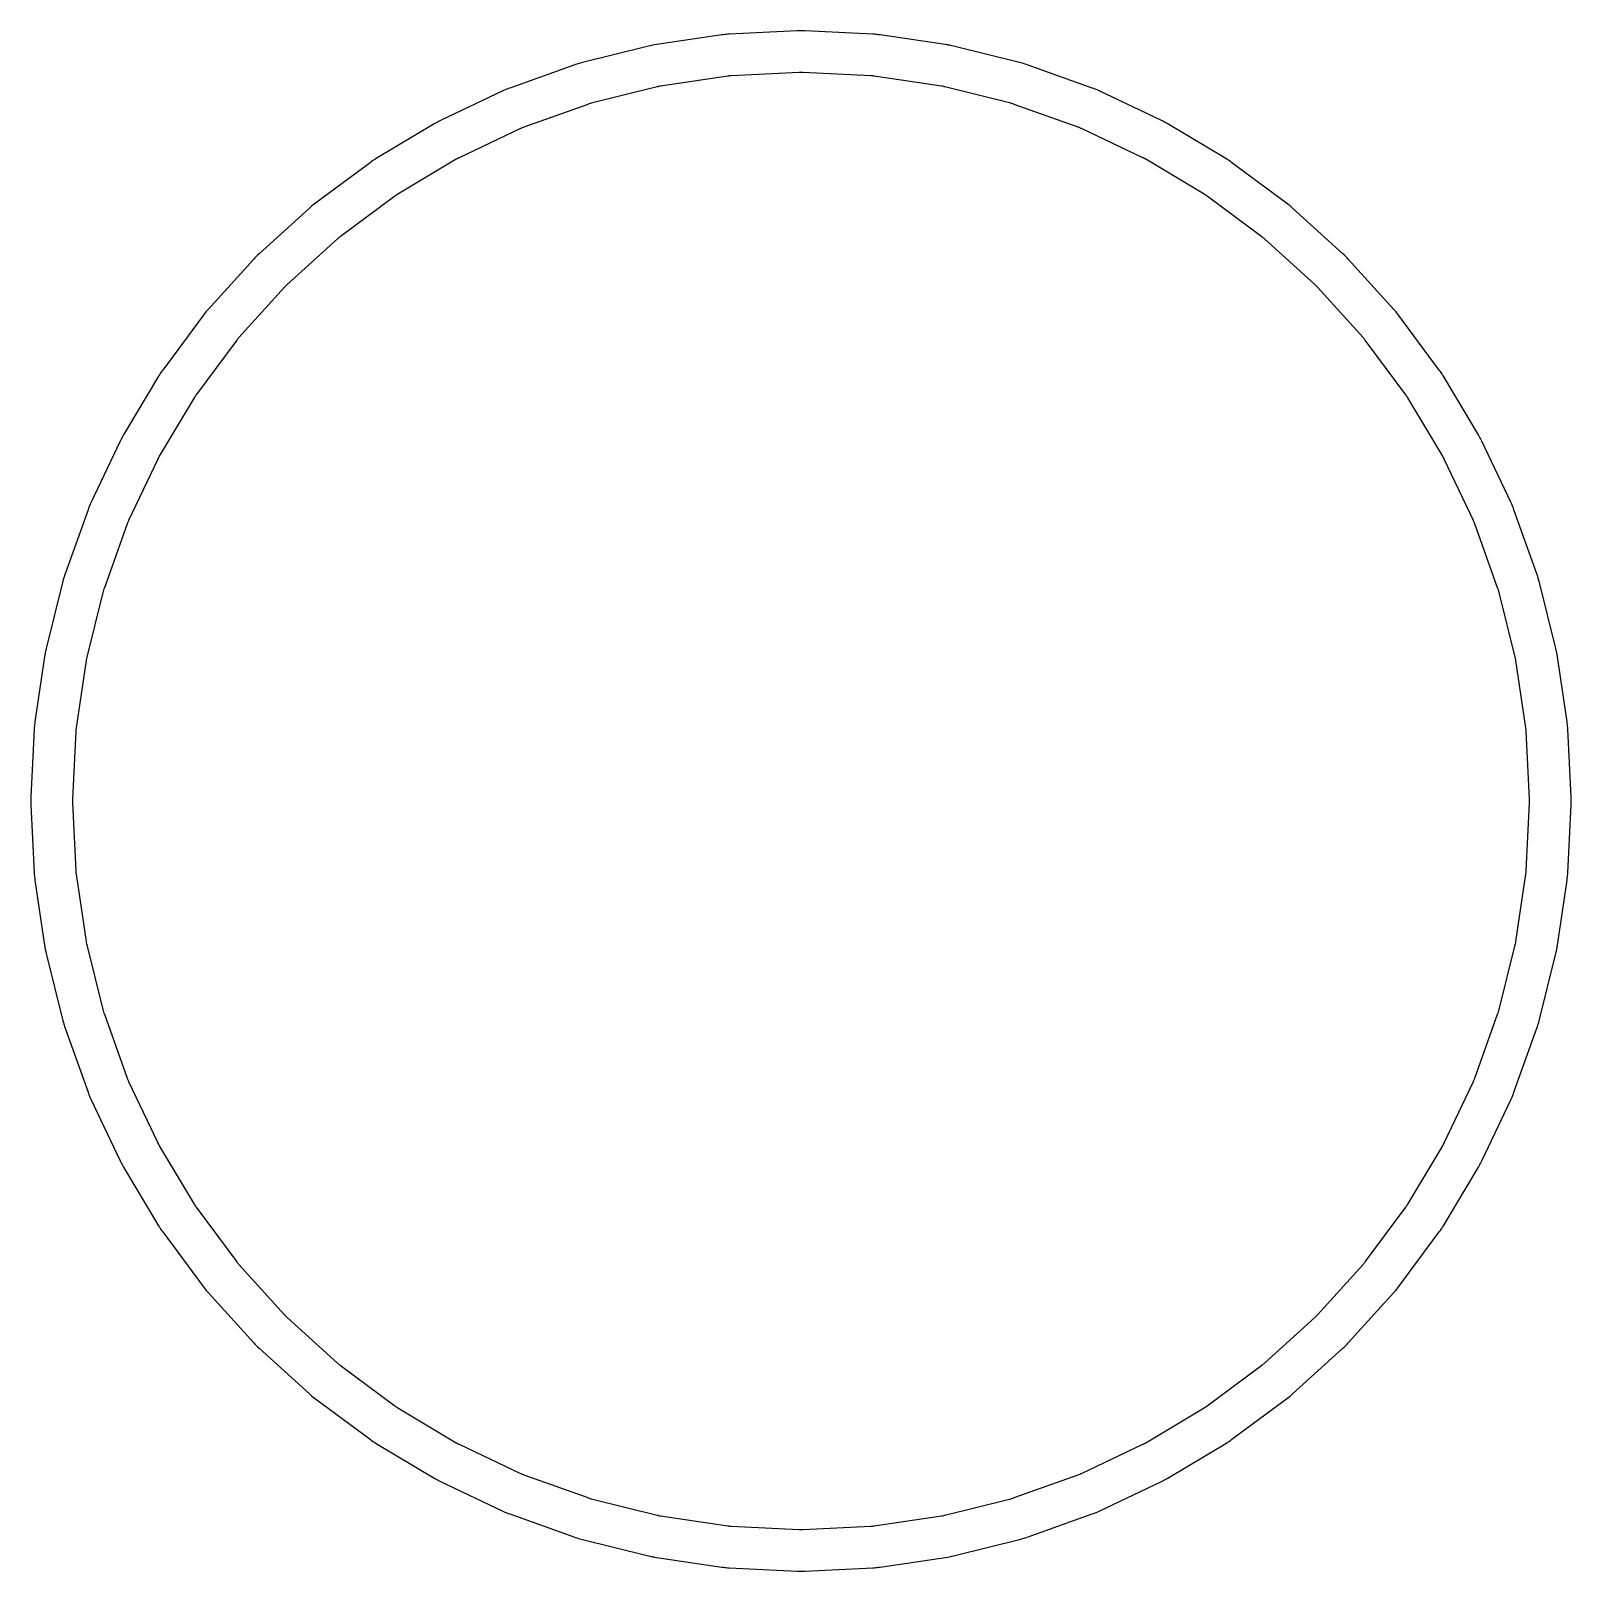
# Model space of a CAD drawing. Header units: metres. Extents: x 67.3 to 150.7, y -117.7 to -39.3.
# Drawn here: x 67.335 to 70.665, y -117.665 to -114.335 of the extents above.
import ezdxf

# ---------------------------------------------------------------- set-up
doc = ezdxf.new("R2010")
doc.units = ezdxf.units.M

msp = doc.modelspace()

# ---------------------------------------------------------------- linework, layer by layer
for points in [[(67.3352, -116.0081), (67.3424, -116.1551), (67.3426, -116.1586), (67.3429, -116.162), (67.3432, -116.1644), (67.3435, -116.1678), (67.344, -116.1712), (67.3656, -116.3168), (67.3661, -116.3202), (67.3668, -116.3236), (67.3672, -116.326), (67.368, -116.3294), (67.3688, -116.3327), (67.4045, -116.4755), (67.4054, -116.4788), (67.4064, -116.4821), (67.4071, -116.4845), (67.4081, -116.4878), (67.4092, -116.491), (67.4588, -116.6296), (67.46, -116.6328), (67.4613, -116.636), (67.4622, -116.6383), (67.4636, -116.6415), (67.465, -116.6446), (67.5279, -116.7776), (67.5295, -116.7807), (67.531, -116.7838), (67.5322, -116.7859), (67.5339, -116.789), (67.5356, -116.7919), (67.6113, -116.9182), (67.6131, -116.9211), (67.6149, -116.924), (67.6163, -116.926), (67.6182, -116.9289), (67.6203, -116.9317), (67.7079, -117.0499), (67.71, -117.0526), (67.7122, -117.0553), (67.7137, -117.0572), (67.7159, -117.0598), (67.7182, -117.0624), (67.8171, -117.1715), (67.8194, -117.174), (67.8218, -117.1765), (67.8235, -117.1782), (67.826, -117.1806), (67.8285, -117.1829), (67.9376, -117.2818), (67.9402, -117.2841), (67.9428, -117.2863), (67.9447, -117.2878), (67.9474, -117.29), (67.9501, -117.2921), (68.0683, -117.3797), (68.0711, -117.3818), (68.074, -117.3837), (68.076, -117.3851), (68.0789, -117.3869), (68.0818, -117.3887), (68.2081, -117.4644), (68.211, -117.4661), (68.2141, -117.4678), (68.2162, -117.469), (68.2194, -117.4706), (68.2224, -117.472), (68.2224, -117.4721), (68.3554, -117.535), (68.3585, -117.5364), (68.3617, -117.5378), (68.364, -117.5387), (68.3673, -117.5401), (68.3704, -117.5412), (68.3704, -117.5412), (68.509, -117.5908), (68.5122, -117.5919), (68.5155, -117.5929), (68.5179, -117.5936), (68.5214, -117.5947), (68.5245, -117.5955), (68.5245, -117.5955), (68.6673, -117.6312), (68.6706, -117.632), (68.674, -117.6328), (68.6764, -117.6332), (68.6793, -117.6338), (68.6823, -117.6343), (68.6832, -117.6344), (68.6832, -117.6344), (68.8288, -117.656), (68.8322, -117.6565), (68.8356, -117.6568), (68.838, -117.6571), (68.8414, -117.6574), (68.8449, -117.6576), (68.9919, -117.6648), (68.9953, -117.6649), (68.9988, -117.665), (69.0012, -117.665), (69.0047, -117.6649), (69.0081, -117.6648), (69.1551, -117.6576), (69.1586, -117.6574), (69.162, -117.6571), (69.1644, -117.6568), (69.1678, -117.6565), (69.1712, -117.656), (69.3168, -117.6344), (69.3202, -117.6339), (69.3236, -117.6332), (69.326, -117.6328), (69.3294, -117.632), (69.3327, -117.6312), (69.4755, -117.5955), (69.4788, -117.5946), (69.4821, -117.5936), (69.4845, -117.5929), (69.4878, -117.5919), (69.491, -117.5908), (69.6296, -117.5412), (69.6328, -117.54), (69.636, -117.5387), (69.6383, -117.5378), (69.6415, -117.5364), (69.6446, -117.535), (69.7776, -117.4721), (69.7807, -117.4705), (69.7838, -117.469), (69.7859, -117.4678), (69.789, -117.4661), (69.7919, -117.4644), (69.9182, -117.3887), (69.9211, -117.3869), (69.924, -117.3851), (69.926, -117.3837), (69.9289, -117.3818), (69.9317, -117.3797), (70.0499, -117.2921), (70.0526, -117.29), (70.0553, -117.2878), (70.0572, -117.2863), (70.0598, -117.2841), (70.0624, -117.2818), (70.1715, -117.1829), (70.174, -117.1806), (70.1765, -117.1782), (70.1782, -117.1765), (70.1806, -117.174), (70.1829, -117.1715), (70.2818, -117.0624), (70.2841, -117.0598), (70.2863, -117.0572), (70.2878, -117.0553), (70.29, -117.0526), (70.2921, -117.0499), (70.3797, -116.9317), (70.3818, -116.9289), (70.3837, -116.926), (70.3851, -116.924), (70.3869, -116.9211), (70.3887, -116.9182), (70.4644, -116.7919), (70.4661, -116.789), (70.4678, -116.7859), (70.469, -116.7838), (70.4706, -116.7806), (70.472, -116.7776), (70.4721, -116.7776), (70.535, -116.6446), (70.5364, -116.6415), (70.5378, -116.6383), (70.5387, -116.636), (70.5401, -116.6327), (70.5412, -116.6296), (70.5412, -116.6296), (70.5908, -116.491), (70.5919, -116.4878), (70.5929, -116.4845), (70.5936, -116.4821), (70.5947, -116.4786), (70.5955, -116.4755), (70.5955, -116.4755), (70.6312, -116.3327), (70.632, -116.3294), (70.6328, -116.326), (70.6332, -116.3236), (70.6338, -116.3207), (70.6343, -116.3177), (70.6344, -116.3168), (70.6344, -116.3168), (70.656, -116.1712), (70.6565, -116.1678), (70.6568, -116.1644), (70.6571, -116.162), (70.6574, -116.1586), (70.6576, -116.1551), (70.6648, -116.0081), (70.6649, -116.0047), (70.665, -116.0012), (70.665, -115.9988), (70.6649, -115.9953), (70.6648, -115.9919), (70.6576, -115.8449), (70.6574, -115.8414), (70.6571, -115.838), (70.6568, -115.8356), (70.6565, -115.8322), (70.656, -115.8288), (70.6344, -115.6832), (70.6339, -115.6798), (70.6332, -115.6764), (70.6328, -115.674), (70.632, -115.6706), (70.6312, -115.6673), (70.5955, -115.5245), (70.5946, -115.5212), (70.5936, -115.5179), (70.5929, -115.5155), (70.5919, -115.5122), (70.5908, -115.509), (70.5412, -115.3704), (70.54, -115.3672), (70.5387, -115.364), (70.5378, -115.3617), (70.5364, -115.3585), (70.535, -115.3554), (70.4721, -115.2224), (70.4705, -115.2193), (70.469, -115.2162), (70.4678, -115.2141), (70.4661, -115.211), (70.4644, -115.2081), (70.3887, -115.0818), (70.3869, -115.0789), (70.3851, -115.076), (70.3837, -115.074), (70.3818, -115.0711), (70.3797, -115.0683), (70.2921, -114.9501), (70.29, -114.9474), (70.2878, -114.9447), (70.2863, -114.9428), (70.2841, -114.9402), (70.2818, -114.9376), (70.1829, -114.8285), (70.1806, -114.826), (70.1782, -114.8235), (70.1765, -114.8218), (70.174, -114.8194), (70.1715, -114.8171), (70.0624, -114.7182), (70.0598, -114.7159), (70.0572, -114.7137), (70.0553, -114.7122), (70.0526, -114.71), (70.0499, -114.7079), (69.9317, -114.6203), (69.9289, -114.6182), (69.926, -114.6163), (69.924, -114.6149), (69.9211, -114.6131), (69.9182, -114.6113), (69.7919, -114.5356), (69.789, -114.5339), (69.7859, -114.5322), (69.7838, -114.531), (69.7806, -114.5294), (69.7776, -114.528), (69.7776, -114.5279), (69.6446, -114.465), (69.6415, -114.4636), (69.6383, -114.4622), (69.636, -114.4613), (69.6327, -114.4599), (69.6296, -114.4588), (69.6296, -114.4588), (69.491, -114.4092), (69.4878, -114.4081), (69.4845, -114.4071), (69.4821, -114.4064), (69.4786, -114.4053), (69.4755, -114.4045), (69.4755, -114.4045), (69.3327, -114.3688), (69.3294, -114.368), (69.326, -114.3672), (69.3236, -114.3668), (69.3207, -114.3662), (69.3177, -114.3657), (69.3168, -114.3656), (69.3168, -114.3656), (69.1712, -114.344), (69.1678, -114.3435), (69.1644, -114.3432), (69.162, -114.3429), (69.1586, -114.3426), (69.1551, -114.3424), (69.0081, -114.3352), (69.0047, -114.3351), (69.0012, -114.335), (68.9988, -114.335), (68.9953, -114.3351), (68.9919, -114.3352), (68.8449, -114.3424), (68.8414, -114.3426), (68.838, -114.3429), (68.8356, -114.3432), (68.8322, -114.3435), (68.8288, -114.344), (68.6832, -114.3656), (68.6798, -114.3661), (68.6764, -114.3668), (68.674, -114.3672), (68.6706, -114.368), (68.6673, -114.3688), (68.5245, -114.4045), (68.5212, -114.4054), (68.5179, -114.4064), (68.5155, -114.4071), (68.5122, -114.4081), (68.509, -114.4092), (68.3704, -114.4588), (68.3672, -114.46), (68.364, -114.4613), (68.3617, -114.4622), (68.3585, -114.4636), (68.3554, -114.465), (68.2224, -114.5279), (68.2193, -114.5295), (68.2162, -114.531), (68.2141, -114.5322), (68.211, -114.5339), (68.2081, -114.5356), (68.0818, -114.6113), (68.0789, -114.6131), (68.076, -114.6149), (68.074, -114.6163), (68.0711, -114.6182), (68.0683, -114.6203), (67.9501, -114.7079), (67.9474, -114.71), (67.9447, -114.7122), (67.9428, -114.7137), (67.9402, -114.7159), (67.9376, -114.7182), (67.8285, -114.8171), (67.826, -114.8194), (67.8235, -114.8218), (67.8218, -114.8235), (67.8194, -114.826), (67.8171, -114.8285), (67.7182, -114.9376), (67.7159, -114.9402), (67.7137, -114.9428), (67.7122, -114.9447), (67.71, -114.9474), (67.7079, -114.9501), (67.6203, -115.0683), (67.6182, -115.0711), (67.6163, -115.074), (67.6149, -115.076), (67.6131, -115.0789), (67.6113, -115.0818), (67.5356, -115.2081), (67.5339, -115.211), (67.5322, -115.2141), (67.531, -115.2162), (67.5294, -115.2194), (67.528, -115.2224), (67.5279, -115.2224), (67.465, -115.3554), (67.4636, -115.3585), (67.4622, -115.3617), (67.4613, -115.364), (67.4599, -115.3673), (67.4588, -115.3704), (67.4588, -115.3704), (67.4092, -115.509), (67.4081, -115.5122), (67.4071, -115.5155), (67.4064, -115.5179), (67.4053, -115.5214), (67.4045, -115.5245), (67.4045, -115.5245), (67.3688, -115.6673), (67.368, -115.6706), (67.3672, -115.674), (67.3668, -115.6764), (67.3662, -115.6793), (67.3657, -115.6823), (67.3656, -115.6832), (67.3656, -115.6832), (67.344, -115.8288), (67.3435, -115.8322), (67.3432, -115.8356), (67.3429, -115.838), (67.3426, -115.8414), (67.3424, -115.8449), (67.3352, -115.9919), (67.3351, -115.9953), (67.335, -115.9988), (67.335, -116.0012), (67.3351, -116.0047), (67.3352, -116.0081)], [(67.4251, -116.0037), (67.4323, -116.1507), (67.4324, -116.1519), (67.4325, -116.1532), (67.4327, -116.1556), (67.4329, -116.1568), (67.433, -116.158), (67.4546, -116.3036), (67.4548, -116.3049), (67.455, -116.3061), (67.4555, -116.3085), (67.4558, -116.3097), (67.4561, -116.3109), (67.4918, -116.4537), (67.4921, -116.4548), (67.4925, -116.456), (67.4932, -116.4584), (67.4936, -116.4595), (67.494, -116.4607), (67.5436, -116.5993), (67.544, -116.6004), (67.5444, -116.6016), (67.5454, -116.6039), (67.5459, -116.605), (67.5464, -116.6061), (67.6093, -116.7392), (67.6098, -116.7403), (67.6104, -116.7414), (67.6116, -116.7435), (67.6122, -116.7446), (67.6128, -116.7457), (67.6885, -116.8719), (67.6891, -116.873), (67.6898, -116.874), (67.6911, -116.876), (67.6918, -116.877), (67.6925, -116.878), (67.7802, -116.9963), (67.781, -116.9973), (67.7817, -116.9982), (67.7833, -117.0001), (67.7841, -117.001), (67.7849, -117.002), (67.8838, -117.111), (67.8846, -117.1119), (67.8855, -117.1128), (67.8872, -117.1145), (67.8881, -117.1154), (67.889, -117.1162), (67.998, -117.2151), (67.999, -117.2159), (67.9999, -117.2167), (68.0018, -117.2183), (68.0027, -117.219), (68.0037, -117.2198), (68.122, -117.3075), (68.123, -117.3082), (68.124, -117.3089), (68.126, -117.3102), (68.127, -117.3109), (68.1281, -117.3115), (68.2543, -117.3872), (68.2554, -117.3878), (68.2565, -117.3884), (68.2586, -117.3896), (68.2598, -117.3902), (68.2608, -117.3907), (68.2608, -117.3907), (68.3939, -117.4536), (68.395, -117.4541), (68.3961, -117.4546), (68.3984, -117.4556), (68.3996, -117.456), (68.4007, -117.4564), (68.4007, -117.4564), (68.5393, -117.506), (68.5405, -117.5064), (68.5416, -117.5068), (68.544, -117.5075), (68.5453, -117.5079), (68.5463, -117.5082), (68.5463, -117.5082), (68.6891, -117.5439), (68.6903, -117.5442), (68.6915, -117.5445), (68.6939, -117.545), (68.695, -117.5452), (68.6961, -117.5453), (68.6964, -117.5454), (68.6964, -117.5454), (68.842, -117.567), (68.8432, -117.5671), (68.8444, -117.5673), (68.8468, -117.5675), (68.8481, -117.5676), (68.8493, -117.5677), (68.9963, -117.5749), (68.9975, -117.575), (68.9988, -117.575), (69.0012, -117.575), (69.0025, -117.575), (69.0037, -117.5749), (69.1507, -117.5677), (69.1519, -117.5676), (69.1532, -117.5675), (69.1556, -117.5673), (69.1568, -117.5671), (69.158, -117.567), (69.3036, -117.5454), (69.3049, -117.5452), (69.3061, -117.545), (69.3085, -117.5445), (69.3097, -117.5442), (69.3109, -117.5439), (69.4537, -117.5082), (69.4548, -117.5079), (69.456, -117.5075), (69.4584, -117.5068), (69.4595, -117.5064), (69.4607, -117.506), (69.5993, -117.4564), (69.6004, -117.456), (69.6016, -117.4556), (69.6039, -117.4546), (69.605, -117.4541), (69.6061, -117.4536), (69.7392, -117.3907), (69.7403, -117.3902), (69.7414, -117.3896), (69.7435, -117.3884), (69.7446, -117.3878), (69.7457, -117.3872), (69.8719, -117.3115), (69.873, -117.3109), (69.874, -117.3102), (69.876, -117.3089), (69.877, -117.3082), (69.878, -117.3075), (69.9963, -117.2198), (69.9973, -117.219), (69.9982, -117.2183), (70.0001, -117.2167), (70.001, -117.2159), (70.002, -117.2151), (70.111, -117.1162), (70.1119, -117.1154), (70.1128, -117.1145), (70.1145, -117.1128), (70.1154, -117.1119), (70.1162, -117.111), (70.2151, -117.002), (70.2159, -117.001), (70.2167, -117.0001), (70.2183, -116.9982), (70.219, -116.9973), (70.2198, -116.9963), (70.3075, -116.878), (70.3082, -116.877), (70.3089, -116.876), (70.3102, -116.874), (70.3109, -116.873), (70.3115, -116.8719), (70.3872, -116.7457), (70.3878, -116.7446), (70.3884, -116.7435), (70.3896, -116.7414), (70.3902, -116.7402), (70.3907, -116.7392), (70.3907, -116.7392), (70.4536, -116.6061), (70.4541, -116.605), (70.4546, -116.6039), (70.4556, -116.6016), (70.456, -116.6004), (70.4564, -116.5993), (70.4564, -116.5993), (70.506, -116.4607), (70.5064, -116.4595), (70.5068, -116.4584), (70.5075, -116.456), (70.5079, -116.4547), (70.5082, -116.4537), (70.5082, -116.4537), (70.5439, -116.3109), (70.5442, -116.3097), (70.5445, -116.3085), (70.545, -116.3061), (70.5452, -116.305), (70.5453, -116.3039), (70.5454, -116.3036), (70.5454, -116.3036), (70.567, -116.158), (70.5671, -116.1568), (70.5673, -116.1556), (70.5675, -116.1532), (70.5676, -116.1519), (70.5677, -116.1507), (70.5749, -116.0037), (70.575, -116.0025), (70.575, -116.0012), (70.575, -115.9988), (70.575, -115.9975), (70.5749, -115.9963), (70.5677, -115.8493), (70.5676, -115.8481), (70.5675, -115.8468), (70.5673, -115.8444), (70.5671, -115.8432), (70.567, -115.842), (70.5454, -115.6964), (70.5452, -115.6951), (70.545, -115.6939), (70.5445, -115.6915), (70.5442, -115.6903), (70.5439, -115.6891), (70.5082, -115.5463), (70.5079, -115.5452), (70.5075, -115.544), (70.5068, -115.5416), (70.5064, -115.5405), (70.506, -115.5393), (70.4564, -115.4007), (70.456, -115.3996), (70.4556, -115.3984), (70.4546, -115.3961), (70.4541, -115.395), (70.4536, -115.3939), (70.3907, -115.2608), (70.3902, -115.2597), (70.3896, -115.2586), (70.3884, -115.2565), (70.3878, -115.2554), (70.3872, -115.2543), (70.3115, -115.1281), (70.3109, -115.127), (70.3102, -115.126), (70.3089, -115.124), (70.3082, -115.123), (70.3075, -115.122), (70.2198, -115.0037), (70.219, -115.0027), (70.2183, -115.0018), (70.2167, -114.9999), (70.2159, -114.999), (70.2151, -114.998), (70.1162, -114.889), (70.1154, -114.8881), (70.1145, -114.8872), (70.1128, -114.8855), (70.1119, -114.8846), (70.111, -114.8838), (70.002, -114.7849), (70.001, -114.7841), (70.0001, -114.7833), (69.9982, -114.7817), (69.9973, -114.781), (69.9963, -114.7802), (69.878, -114.6925), (69.877, -114.6918), (69.876, -114.6911), (69.874, -114.6898), (69.873, -114.6891), (69.8719, -114.6885), (69.7457, -114.6128), (69.7446, -114.6122), (69.7435, -114.6116), (69.7414, -114.6104), (69.7402, -114.6098), (69.7392, -114.6093), (69.7392, -114.6093), (69.6061, -114.5464), (69.605, -114.5459), (69.6039, -114.5454), (69.6016, -114.5444), (69.6004, -114.544), (69.5993, -114.5436), (69.5993, -114.5436), (69.4607, -114.494), (69.4595, -114.4936), (69.4584, -114.4932), (69.456, -114.4925), (69.4547, -114.4921), (69.4537, -114.4918), (69.4537, -114.4918), (69.3109, -114.4561), (69.3097, -114.4558), (69.3085, -114.4555), (69.3061, -114.455), (69.305, -114.4548), (69.3039, -114.4547), (69.3036, -114.4546), (69.3036, -114.4546), (69.158, -114.433), (69.1568, -114.4329), (69.1556, -114.4327), (69.1532, -114.4325), (69.1519, -114.4324), (69.1507, -114.4323), (69.0037, -114.4251), (69.0025, -114.425), (69.0012, -114.425), (68.9988, -114.425), (68.9975, -114.425), (68.9963, -114.4251), (68.8493, -114.4323), (68.8481, -114.4324), (68.8468, -114.4325), (68.8444, -114.4327), (68.8432, -114.4329), (68.842, -114.433), (68.6964, -114.4546), (68.6951, -114.4548), (68.6939, -114.455), (68.6915, -114.4555), (68.6903, -114.4558), (68.6891, -114.4561), (68.5463, -114.4918), (68.5452, -114.4921), (68.544, -114.4925), (68.5416, -114.4932), (68.5405, -114.4936), (68.5393, -114.494), (68.4007, -114.5436), (68.3996, -114.544), (68.3984, -114.5444), (68.3961, -114.5454), (68.395, -114.5459), (68.3939, -114.5464), (68.2608, -114.6093), (68.2597, -114.6098), (68.2586, -114.6104), (68.2565, -114.6116), (68.2554, -114.6122), (68.2543, -114.6128), (68.1281, -114.6885), (68.127, -114.6891), (68.126, -114.6898), (68.124, -114.6911), (68.123, -114.6918), (68.122, -114.6925), (68.0037, -114.7802), (68.0027, -114.781), (68.0018, -114.7817), (67.9999, -114.7833), (67.999, -114.7841), (67.998, -114.7849), (67.889, -114.8838), (67.8881, -114.8846), (67.8872, -114.8855), (67.8855, -114.8872), (67.8846, -114.8881), (67.8838, -114.889), (67.7849, -114.998), (67.7841, -114.999), (67.7833, -114.9999), (67.7817, -115.0018), (67.781, -115.0027), (67.7802, -115.0037), (67.6925, -115.122), (67.6918, -115.123), (67.6911, -115.124), (67.6898, -115.126), (67.6891, -115.127), (67.6885, -115.1281), (67.6128, -115.2543), (67.6122, -115.2554), (67.6116, -115.2565), (67.6104, -115.2586), (67.6098, -115.2598), (67.6093, -115.2608), (67.6093, -115.2608), (67.5464, -115.3939), (67.5459, -115.395), (67.5454, -115.3961), (67.5444, -115.3984), (67.544, -115.3996), (67.5436, -115.4007), (67.5436, -115.4007), (67.494, -115.5393), (67.4936, -115.5405), (67.4932, -115.5416), (67.4925, -115.544), (67.4921, -115.5453), (67.4918, -115.5463), (67.4918, -115.5463), (67.4561, -115.6891), (67.4558, -115.6903), (67.4555, -115.6915), (67.455, -115.6939), (67.4548, -115.695), (67.4547, -115.6961), (67.4546, -115.6964), (67.4546, -115.6964), (67.433, -115.842), (67.4329, -115.8432), (67.4327, -115.8444), (67.4325, -115.8468), (67.4324, -115.8481), (67.4323, -115.8493), (67.4251, -115.9963), (67.425, -115.9975), (67.425, -115.9988), (67.425, -116.0012), (67.425, -116.0025), (67.4251, -116.0037)]]:
    msp.add_lwpolyline(points)

doc.saveas('drawing.dxf')
